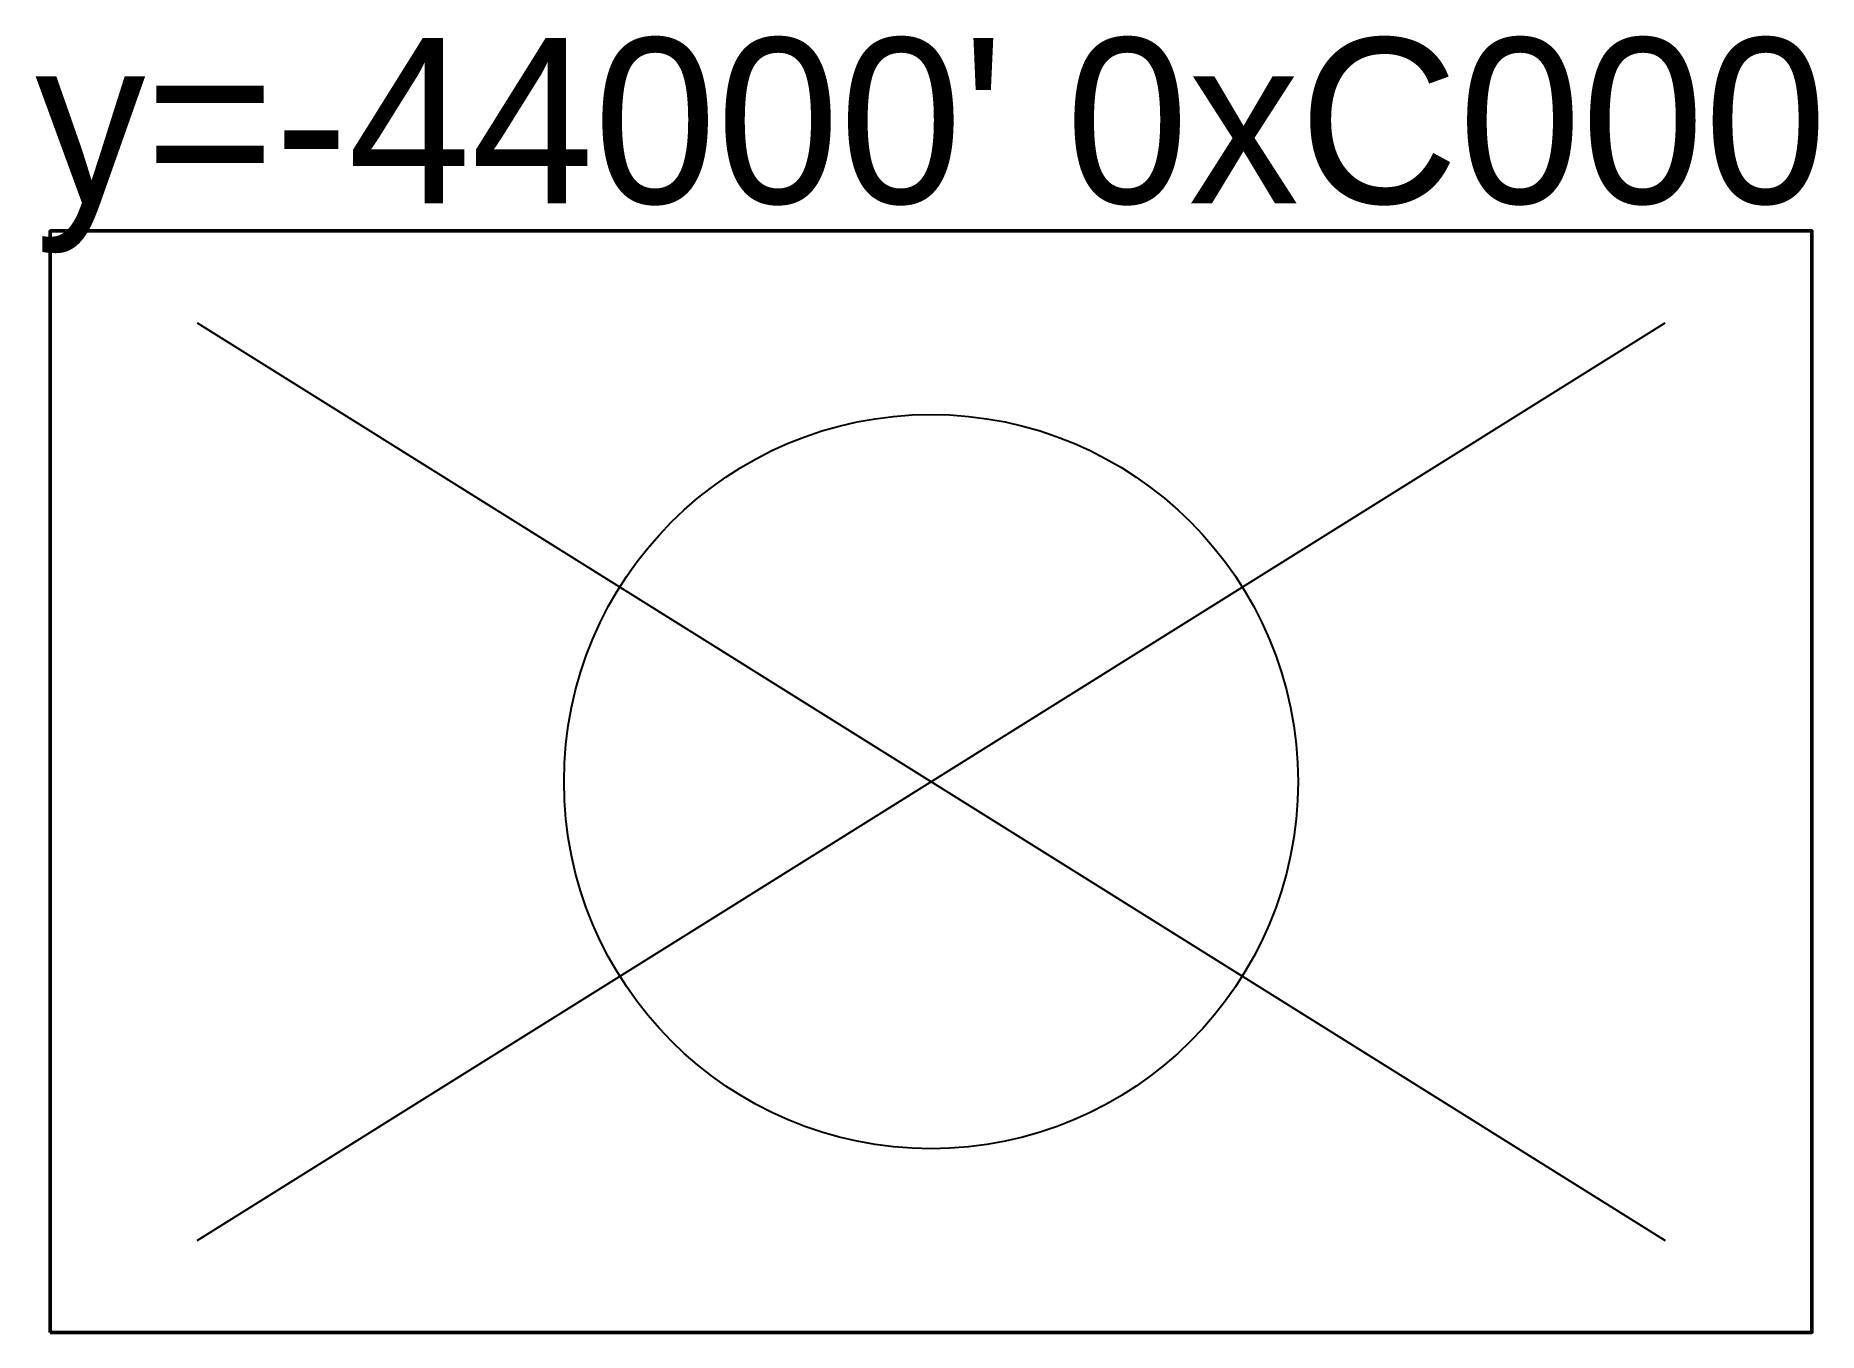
# Model space of a CAD drawing. Header units: inches. Extents: x -49 to 218461, y -528030 to 41.
# Drawn here: x -48.8 to 48.4, y -528030 to -527959.4 of the extents above.
import ezdxf
from ezdxf.enums import TextEntityAlignment as Align

# ---------------------------------------------------------------- set-up
doc = ezdxf.new("R2010")
doc.units = ezdxf.units.IN
doc.header["$MEASUREMENT"] = 0
doc.layers.add('MODELE', color=1, linetype='Continuous')

msp = doc.modelspace()

# ---------------------------------------------------------------- linework, layer by layer
at = {"layer": 'MODELE', "color": 3}
for p, q in [((-40, -528025), (40, -527975)), ((-40, -527975), (40, -528025))]:
    msp.add_line(p, q, dxfattribs=at)
at = {"layer": 'MODELE', "color": 3, "lineweight": 50}
msp.add_lwpolyline([(-48, -528030), (48, -528030), (48, -527970), (-48, -527970)], close=True, dxfattribs=at)
at = {"layer": 'MODELE', "color": 3}
msp.add_circle((0, -528000), 20, dxfattribs=at)

# ---------------------------------------------------------------- texts
msp.add_text("y=-44000' 0xC000", height=9, dxfattribs=at).set_placement((0, -527964), align=Align.MIDDLE_CENTER)

doc.saveas('drawing.dxf')
